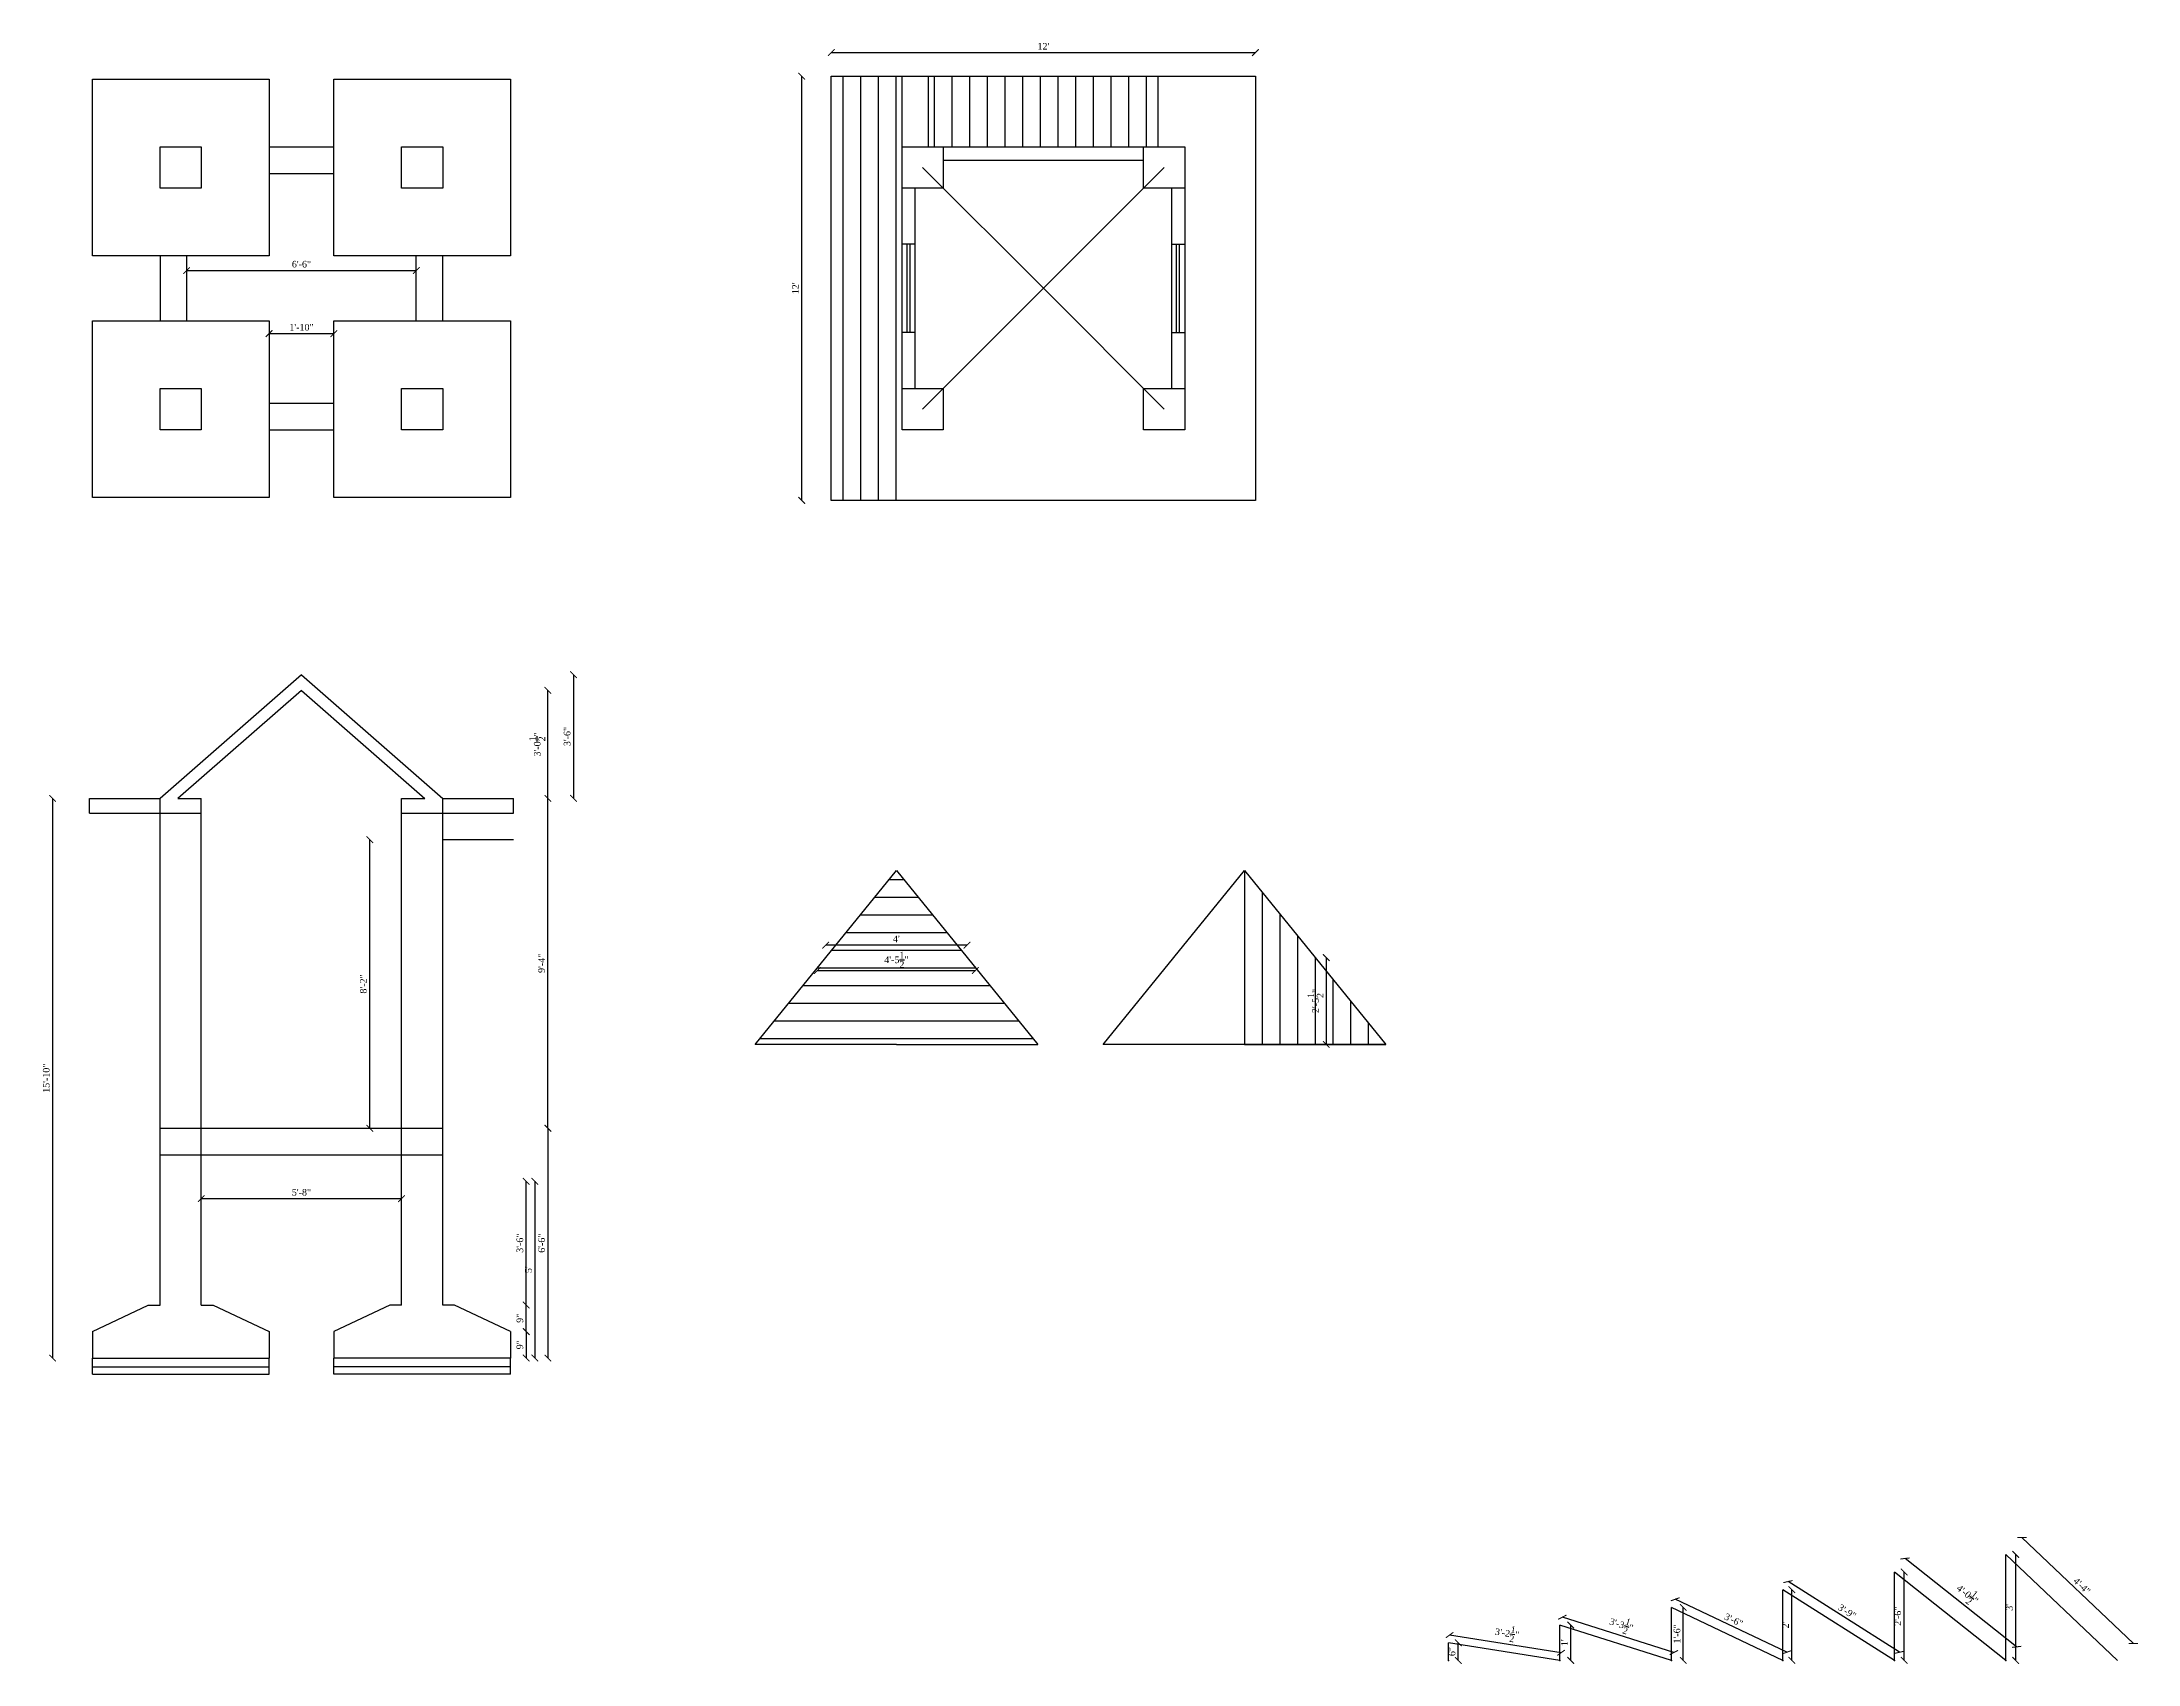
# Model space of a CAD drawing. Header units: inches. Extents: x 61049 to 63592, y -4986 to -4062.
# Drawn here: x 61049 to 61761, y -4867 to -4317 of the extents above; entities that cross this region are included whole.
import ezdxf

# ---------------------------------------------------------------- set-up
doc = ezdxf.new("R2010")
doc.units = ezdxf.units.IN
doc.header["$MEASUREMENT"] = 0
doc.layers.add('ELEVATION', color=6, linetype='Continuous', lineweight=30)
doc.styles.get("Standard").update_dxf_attribs({"font": 'times.ttf'})
doc.dimstyles.get("Standard").update_dxf_attribs({"dimtxt": 2.25, "dimasz": 2.25, "dimexe": 0.18, "dimexo": 0.0625, "dimgap": 1, "dimtad": 1, "dimdec": 1, "dimzin": 0, "dimdsep": 46, "dimlunit": 4, "dimtxsty": 'Standard', "dimblk": 'ARCHTICK', "dimcen": 0.09, "dimse1": 1, "dimse2": 1, "dimadec": 0, "dimazin": 0, "dimtfac": 1, "dimtdec": 1, "dimtofl": 0, "dimtmove": 0, "dimatfit": 3, "dimldrblk": 'ARCHTICK', "dimfxl": 1, "dimtolj": 1, "dimtzin": 0, "dimarcsym": 0})

# ---------------------------------------------------------------- blocks, each defined once
blk = doc.blocks.new('_ArchTick')
at = {"color": 0, "linetype": 'ByBlock', "const_width": 0.15}
blk.add_lwpolyline([(-0.5, -0.5), (0.5, 0.5)], dxfattribs=at)
blk = doc.blocks.new('*D652')
at = {"layer": 'Defpoints', "color": 0, "transparency": 16777216}
for p in [(61208.12, -4754.52), (61208.12, -4763.52), (61213.44, -4763.52)]:
    blk.add_point(p, dxfattribs=at)
at = {"layer": 'ELEVATION', "color": 0, "lineweight": -2, "transparency": 16777216}
blk.add_line((61213.44, -4754.52), (61213.44, -4763.52), dxfattribs=at)
at = {"layer": 'ELEVATION', "color": 0, "lineweight": -2, "transparency": 16777216, "xscale": 2.25, "yscale": 2.25, "zscale": 2.25}
for p, rotation in [((61213.44, -4754.52), 90), ((61213.44, -4763.52), 270)]:
    blk.add_blockref('_ArchTick', p, dxfattribs=dict(at, rotation=rotation))
at = {"layer": 'ELEVATION', "color": 0, "transparency": 16777216, "insert": (61211.29, -4759.02), "char_height": 2.25, "attachment_point": 5, "rotation": 90}
blk.add_mtext('\\A1;9"', dxfattribs=at)
blk = doc.blocks.new('*D653')
at = {"layer": 'Defpoints', "color": 0, "transparency": 16777216}
for p in [(61185.12, -4685.52), (61185.12, -4763.52), (61220.81, -4763.52)]:
    blk.add_point(p, dxfattribs=at)
at = {"layer": 'ELEVATION', "color": 0, "lineweight": -2, "transparency": 16777216}
blk.add_line((61220.81, -4685.52), (61220.81, -4763.52), dxfattribs=at)
at = {"layer": 'ELEVATION', "color": 0, "lineweight": -2, "transparency": 16777216, "xscale": 2.25, "yscale": 2.25, "zscale": 2.25}
for p, rotation in [((61220.81, -4685.52), 90), ((61220.81, -4763.52), 270)]:
    blk.add_blockref('_ArchTick', p, dxfattribs=dict(at, rotation=rotation))
at = {"layer": 'ELEVATION', "color": 0, "transparency": 16777216, "insert": (61218.66, -4724.52), "char_height": 2.25, "attachment_point": 5, "rotation": 90}
blk.add_mtext('\\A1;6\'-6"', dxfattribs=at)
blk = doc.blocks.new('*D654')
at = {"layer": 'Defpoints', "color": 0, "transparency": 16777216}
for p in [(61185.12, -4703.52), (61185.12, -4763.52), (61216.35, -4763.52)]:
    blk.add_point(p, dxfattribs=at)
at = {"layer": 'ELEVATION', "color": 0, "lineweight": -2, "transparency": 16777216}
blk.add_line((61216.35, -4703.52), (61216.35, -4763.52), dxfattribs=at)
at = {"layer": 'ELEVATION', "color": 0, "lineweight": -2, "transparency": 16777216, "xscale": 2.25, "yscale": 2.25, "zscale": 2.25}
for p, rotation in [((61216.35, -4703.52), 90), ((61216.35, -4763.52), 270)]:
    blk.add_blockref('_ArchTick', p, dxfattribs=dict(at, rotation=rotation))
at = {"layer": 'ELEVATION', "color": 0, "transparency": 16777216, "insert": (61214.2, -4733.52), "char_height": 2.25, "attachment_point": 5, "rotation": 90}
blk.add_mtext("\\A1;5'", dxfattribs=at)
blk = doc.blocks.new('*D655')
at = {"layer": 'Defpoints', "color": 0, "transparency": 16777216}
for p in [(61209.12, -4573.52), (61220.81, -4573.52), (61185.12, -4685.52)]:
    blk.add_point(p, dxfattribs=at)
at = {"layer": 'ELEVATION', "color": 0, "lineweight": -2, "transparency": 16777216}
blk.add_line((61220.81, -4685.52), (61220.81, -4573.52), dxfattribs=at)
at = {"layer": 'ELEVATION', "color": 0, "lineweight": -2, "transparency": 16777216, "xscale": 2.25, "yscale": 2.25, "zscale": 2.25}
for p, rotation in [((61220.81, -4573.52), 90), ((61220.81, -4685.52), 270)]:
    blk.add_blockref('_ArchTick', p, dxfattribs=dict(at, rotation=rotation))
at = {"layer": 'ELEVATION', "color": 0, "transparency": 16777216, "insert": (61218.66, -4629.52), "char_height": 2.25, "attachment_point": 5, "rotation": 90}
blk.add_mtext('\\A1;9\'-4"', dxfattribs=at)
blk = doc.blocks.new('*D656')
at = {"layer": 'Defpoints', "color": 0, "transparency": 16777216}
for p in [(61137.12, -4536.84), (61220.81, -4536.84), (61209.12, -4573.52)]:
    blk.add_point(p, dxfattribs=at)
at = {"layer": 'ELEVATION', "color": 0, "lineweight": -2, "transparency": 16777216}
blk.add_line((61220.81, -4573.52), (61220.81, -4536.84), dxfattribs=at)
at = {"layer": 'ELEVATION', "color": 0, "lineweight": -2, "transparency": 16777216, "xscale": 2.25, "yscale": 2.25, "zscale": 2.25}
for p, rotation in [((61220.81, -4536.84), 90), ((61220.81, -4573.52), 270)]:
    blk.add_blockref('_ArchTick', p, dxfattribs=dict(at, rotation=rotation))
at = {"layer": 'ELEVATION', "color": 0, "transparency": 16777216, "insert": (61217.17, -4555.18), "char_height": 2.25, "attachment_point": 5, "rotation": 90}
blk.add_mtext('\\A1;3\'-0{\\H1x;\\S1/2;}"', dxfattribs=at)
blk = doc.blocks.new('*D657')
at = {"layer": 'Defpoints', "color": 0, "transparency": 16777216}
for p in [(61189.12, -4745.52), (61213.44, -4745.52), (61208.12, -4754.52)]:
    blk.add_point(p, dxfattribs=at)
at = {"layer": 'ELEVATION', "color": 0, "lineweight": -2, "transparency": 16777216}
blk.add_line((61213.44, -4754.52), (61213.44, -4745.52), dxfattribs=at)
at = {"layer": 'ELEVATION', "color": 0, "lineweight": -2, "transparency": 16777216, "xscale": 2.25, "yscale": 2.25, "zscale": 2.25}
for p, rotation in [((61213.44, -4745.52), 90), ((61213.44, -4754.52), 270)]:
    blk.add_blockref('_ArchTick', p, dxfattribs=dict(at, rotation=rotation))
at = {"layer": 'ELEVATION', "color": 0, "transparency": 16777216, "insert": (61211.29, -4750.02), "char_height": 2.25, "attachment_point": 5, "rotation": 90}
blk.add_mtext('\\A1;9"', dxfattribs=at)
blk = doc.blocks.new('*D658')
at = {"layer": 'Defpoints', "color": 0, "transparency": 16777216}
for p in [(61185.12, -4703.52), (61213.44, -4703.52), (61189.12, -4745.52)]:
    blk.add_point(p, dxfattribs=at)
at = {"layer": 'ELEVATION', "color": 0, "lineweight": -2, "transparency": 16777216}
blk.add_line((61213.44, -4745.52), (61213.44, -4703.52), dxfattribs=at)
at = {"layer": 'ELEVATION', "color": 0, "lineweight": -2, "transparency": 16777216, "xscale": 2.25, "yscale": 2.25, "zscale": 2.25}
for p, rotation in [((61213.44, -4703.52), 90), ((61213.44, -4745.52), 270)]:
    blk.add_blockref('_ArchTick', p, dxfattribs=dict(at, rotation=rotation))
at = {"layer": 'ELEVATION', "color": 0, "transparency": 16777216, "insert": (61211.29, -4724.52), "char_height": 2.25, "attachment_point": 5, "rotation": 90}
blk.add_mtext('\\A1;3\'-6"', dxfattribs=at)
blk = doc.blocks.new('*D659')
at = {"layer": 'Defpoints', "color": 0, "transparency": 16777216}
for p in [(61103.12, -4694.52), (61171.12, -4694.52), (61171.12, -4709.4)]:
    blk.add_point(p, dxfattribs=at)
at = {"layer": 'ELEVATION', "color": 0, "lineweight": -2, "transparency": 16777216}
blk.add_line((61103.12, -4709.4), (61171.12, -4709.4), dxfattribs=at)
at = {"layer": 'ELEVATION', "color": 0, "lineweight": -2, "transparency": 16777216, "xscale": 2.25, "yscale": 2.25, "zscale": 2.25, "rotation": 180}
blk.add_blockref('_ArchTick', (61103.12, -4709.4), dxfattribs=at)
at = {"layer": 'ELEVATION', "color": 0, "lineweight": -2, "transparency": 16777216, "xscale": 2.25, "yscale": 2.25, "zscale": 2.25}
blk.add_blockref('_ArchTick', (61171.12, -4709.4), dxfattribs=at)
at = {"layer": 'ELEVATION', "color": 0, "transparency": 16777216, "insert": (61137.12, -4707.26), "char_height": 2.25, "attachment_point": 5}
blk.add_mtext('\\A1;5\'-8"', dxfattribs=at)
blk = doc.blocks.new('*D660')
at = {"layer": 'Defpoints', "color": 0, "transparency": 16777216}
for p in [(61098.12, -4389.36), (61176.12, -4389.36), (61176.12, -4394.33)]:
    blk.add_point(p, dxfattribs=at)
at = {"layer": 'ELEVATION', "color": 0, "lineweight": -2, "transparency": 16777216}
blk.add_line((61098.12, -4394.33), (61176.12, -4394.33), dxfattribs=at)
at = {"layer": 'ELEVATION', "color": 0, "lineweight": -2, "transparency": 16777216, "xscale": 2.25, "yscale": 2.25, "zscale": 2.25, "rotation": 180}
blk.add_blockref('_ArchTick', (61098.12, -4394.33), dxfattribs=at)
at = {"layer": 'ELEVATION', "color": 0, "lineweight": -2, "transparency": 16777216, "xscale": 2.25, "yscale": 2.25, "zscale": 2.25}
blk.add_blockref('_ArchTick', (61176.12, -4394.33), dxfattribs=at)
at = {"layer": 'ELEVATION', "color": 0, "transparency": 16777216, "insert": (61137.12, -4392.18), "char_height": 2.25, "attachment_point": 5}
blk.add_mtext('\\A1;6\'-6"', dxfattribs=at)
blk = doc.blocks.new('*D661')
at = {"layer": 'Defpoints', "color": 0, "transparency": 16777216}
for p in [(61126.12, -4411.36), (61148.12, -4411.36), (61148.12, -4415.73)]:
    blk.add_point(p, dxfattribs=at)
at = {"layer": 'ELEVATION', "color": 0, "lineweight": -2, "transparency": 16777216}
blk.add_line((61126.12, -4415.73), (61148.12, -4415.73), dxfattribs=at)
at = {"layer": 'ELEVATION', "color": 0, "lineweight": -2, "transparency": 16777216, "xscale": 2.25, "yscale": 2.25, "zscale": 2.25, "rotation": 180}
blk.add_blockref('_ArchTick', (61126.12, -4415.73), dxfattribs=at)
at = {"layer": 'ELEVATION', "color": 0, "lineweight": -2, "transparency": 16777216, "xscale": 2.25, "yscale": 2.25, "zscale": 2.25}
blk.add_blockref('_ArchTick', (61148.12, -4415.73), dxfattribs=at)
at = {"layer": 'ELEVATION', "color": 0, "transparency": 16777216, "insert": (61137.12, -4413.59), "char_height": 2.25, "attachment_point": 5}
blk.add_mtext('\\A1;1\'-10"', dxfattribs=at)
blk = doc.blocks.new('*D662')
at = {"layer": 'Defpoints', "color": 0, "transparency": 16777216}
for p in [(61461.03, -4320.32), (61317.03, -4328.36), (61461.03, -4328.36)]:
    blk.add_point(p, dxfattribs=at)
at = {"layer": 'ELEVATION', "color": 0, "lineweight": -2, "transparency": 16777216}
blk.add_line((61317.03, -4320.32), (61461.03, -4320.32), dxfattribs=at)
at = {"layer": 'ELEVATION', "color": 0, "lineweight": -2, "transparency": 16777216, "xscale": 2.25, "yscale": 2.25, "zscale": 2.25, "rotation": 180}
blk.add_blockref('_ArchTick', (61317.03, -4320.32), dxfattribs=at)
at = {"layer": 'ELEVATION', "color": 0, "lineweight": -2, "transparency": 16777216, "xscale": 2.25, "yscale": 2.25, "zscale": 2.25}
blk.add_blockref('_ArchTick', (61461.03, -4320.32), dxfattribs=at)
at = {"layer": 'ELEVATION', "color": 0, "transparency": 16777216, "insert": (61389.03, -4318.19), "char_height": 2.25, "attachment_point": 5}
blk.add_mtext("\\A1;12'", dxfattribs=at)
blk = doc.blocks.new('*D663')
at = {"layer": 'Defpoints', "color": 0, "transparency": 16777216}
for p in [(61306.98, -4328.36), (61317.03, -4328.36), (61317.03, -4472.36)]:
    blk.add_point(p, dxfattribs=at)
at = {"layer": 'ELEVATION', "color": 0, "lineweight": -2, "transparency": 16777216}
blk.add_line((61306.98, -4472.36), (61306.98, -4328.36), dxfattribs=at)
at = {"layer": 'ELEVATION', "color": 0, "lineweight": -2, "transparency": 16777216, "xscale": 2.25, "yscale": 2.25, "zscale": 2.25}
for p, rotation in [((61306.98, -4328.36), 90), ((61306.98, -4472.36), 270)]:
    blk.add_blockref('_ArchTick', p, dxfattribs=dict(at, rotation=rotation))
at = {"layer": 'ELEVATION', "color": 0, "transparency": 16777216, "insert": (61304.85, -4400.36), "char_height": 2.25, "attachment_point": 5, "rotation": 90}
blk.add_mtext("\\A1;12'", dxfattribs=at)
blk = doc.blocks.new('*D664')
at = {"layer": 'Defpoints', "color": 0, "transparency": 16777216}
for p in [(61137.12, -4531.52), (61171.12, -4573.52), (61229.48, -4573.52)]:
    blk.add_point(p, dxfattribs=at)
at = {"layer": 'ELEVATION', "color": 0, "lineweight": -2, "transparency": 16777216}
blk.add_line((61229.48, -4531.52), (61229.48, -4573.52), dxfattribs=at)
at = {"layer": 'ELEVATION', "color": 0, "lineweight": -2, "transparency": 16777216, "xscale": 2.25, "yscale": 2.25, "zscale": 2.25}
for p, rotation in [((61229.48, -4531.52), 90), ((61229.48, -4573.52), 270)]:
    blk.add_blockref('_ArchTick', p, dxfattribs=dict(at, rotation=rotation))
at = {"layer": 'ELEVATION', "color": 0, "transparency": 16777216, "insert": (61227.34, -4552.52), "char_height": 2.25, "attachment_point": 5, "rotation": 90}
blk.add_mtext('\\A1;3\'-6"', dxfattribs=at)
blk = doc.blocks.new('*D665')
at = {"layer": 'Defpoints', "color": 0, "transparency": 16777216}
for p in [(61089.12, -4573.52), (61052.62, -4763.52), (61089.12, -4763.52)]:
    blk.add_point(p, dxfattribs=at)
at = {"layer": 'ELEVATION', "color": 0, "lineweight": -2, "transparency": 16777216}
blk.add_line((61052.62, -4573.52), (61052.62, -4763.52), dxfattribs=at)
at = {"layer": 'ELEVATION', "color": 0, "lineweight": -2, "transparency": 16777216, "xscale": 2.25, "yscale": 2.25, "zscale": 2.25}
for p, rotation in [((61052.62, -4573.52), 90), ((61052.62, -4763.52), 270)]:
    blk.add_blockref('_ArchTick', p, dxfattribs=dict(at, rotation=rotation))
at = {"layer": 'ELEVATION', "color": 0, "transparency": 16777216, "insert": (61050.48, -4668.52), "char_height": 2.25, "attachment_point": 5, "rotation": 90}
blk.add_mtext('\\A1;15\'-10"', dxfattribs=at)
blk = doc.blocks.new('*D666')
at = {"layer": 'Defpoints', "color": 0, "transparency": 16777216}
for p in [(61312.27, -4631.05), (61365.96, -4631.05), (61365.96, -4631.96)]:
    blk.add_point(p, dxfattribs=at)
at = {"layer": 'ELEVATION', "color": 0, "lineweight": -2, "transparency": 16777216}
blk.add_line((61312.27, -4631.96), (61365.96, -4631.96), dxfattribs=at)
at = {"layer": 'ELEVATION', "color": 0, "lineweight": -2, "transparency": 16777216, "xscale": 2.25, "yscale": 2.25, "zscale": 2.25, "rotation": 180}
blk.add_blockref('_ArchTick', (61312.27, -4631.96), dxfattribs=at)
at = {"layer": 'ELEVATION', "color": 0, "lineweight": -2, "transparency": 16777216, "xscale": 2.25, "yscale": 2.25, "zscale": 2.25}
blk.add_blockref('_ArchTick', (61365.96, -4631.96), dxfattribs=at)
at = {"layer": 'ELEVATION', "color": 0, "transparency": 16777216, "insert": (61339.12, -4628.32), "char_height": 2.25, "attachment_point": 5}
blk.add_mtext('\\A1;4\'-5{\\H1x;\\S1/2;}"', dxfattribs=at)
blk = doc.blocks.new('*D667')
at = {"layer": 'Defpoints', "color": 0, "transparency": 16777216}
for p in [(61315.12, -4623.35), (61315.12, -4627.55), (61363.12, -4627.55)]:
    blk.add_point(p, dxfattribs=at)
at = {"layer": 'ELEVATION', "color": 0, "lineweight": -2, "transparency": 16777216}
blk.add_line((61363.12, -4623.35), (61315.12, -4623.35), dxfattribs=at)
at = {"layer": 'ELEVATION', "color": 0, "lineweight": -2, "transparency": 16777216, "xscale": 2.25, "yscale": 2.25, "zscale": 2.25, "rotation": 180}
blk.add_blockref('_ArchTick', (61315.12, -4623.35), dxfattribs=at)
at = {"layer": 'ELEVATION', "color": 0, "lineweight": -2, "transparency": 16777216, "xscale": 2.25, "yscale": 2.25, "zscale": 2.25}
blk.add_blockref('_ArchTick', (61363.12, -4623.35), dxfattribs=at)
at = {"layer": 'ELEVATION', "color": 0, "transparency": 16777216, "insert": (61339.12, -4621.22), "char_height": 2.25, "attachment_point": 5}
blk.add_mtext("\\A1;4'", dxfattribs=at)
blk = doc.blocks.new('*D668')
at = {"layer": 'Defpoints', "color": 0, "transparency": 16777216}
for p in [(61481.34, -4627.55), (61481.34, -4657.05), (61485.06, -4657.05)]:
    blk.add_point(p, dxfattribs=at)
at = {"layer": 'ELEVATION', "color": 0, "lineweight": -2, "transparency": 16777216}
blk.add_line((61485.06, -4627.55), (61485.06, -4657.05), dxfattribs=at)
at = {"layer": 'ELEVATION', "color": 0, "lineweight": -2, "transparency": 16777216, "xscale": 2.25, "yscale": 2.25, "zscale": 2.25}
for p, rotation in [((61485.06, -4627.55), 90), ((61485.06, -4657.05), 270)]:
    blk.add_blockref('_ArchTick', p, dxfattribs=dict(at, rotation=rotation))
at = {"layer": 'ELEVATION', "color": 0, "transparency": 16777216, "insert": (61481.42, -4642.3), "char_height": 2.25, "attachment_point": 5, "rotation": 90}
blk.add_mtext('\\A1;2\'-5{\\H1x;\\S1/2;}"', dxfattribs=at)
blk = doc.blocks.new('*D669')
at = {"layer": 'Defpoints', "color": 0, "transparency": 16777216}
for p in [(61160.31, -4587.52), (61185.12, -4587.52), (61185.12, -4685.52)]:
    blk.add_point(p, dxfattribs=at)
at = {"layer": 'ELEVATION', "color": 0, "lineweight": -2, "transparency": 16777216}
blk.add_line((61160.31, -4685.52), (61160.31, -4587.52), dxfattribs=at)
at = {"layer": 'ELEVATION', "color": 0, "lineweight": -2, "transparency": 16777216, "xscale": 2.25, "yscale": 2.25, "zscale": 2.25}
for p, rotation in [((61160.31, -4587.52), 90), ((61160.31, -4685.52), 270)]:
    blk.add_blockref('_ArchTick', p, dxfattribs=dict(at, rotation=rotation))
at = {"layer": 'ELEVATION', "color": 0, "transparency": 16777216, "insert": (61158.16, -4636.52), "char_height": 2.25, "attachment_point": 5, "rotation": 90}
blk.add_mtext('\\A1;8\'-2"', dxfattribs=at)
blk = doc.blocks.new('*D684')
at = {"layer": 'Defpoints', "color": 0, "transparency": 16777216}
for p in [(61721.27, -4824.43), (61715.82, -4830.16), (61753.68, -4866.16)]:
    blk.add_point(p, dxfattribs=at)
at = {"layer": 'ELEVATION', "color": 0, "lineweight": -2, "transparency": 16777216}
blk.add_line((61759.13, -4860.43), (61721.27, -4824.43), dxfattribs=at)
at = {"layer": 'ELEVATION', "color": 0, "lineweight": -2, "transparency": 16777216, "xscale": 2.25, "yscale": 2.25, "zscale": 2.25}
for p, rotation in [((61721.27, -4824.43), 136.4404027292404), ((61759.13, -4860.43), 316.4404027292404)]:
    blk.add_blockref('_ArchTick', p, dxfattribs=dict(at, rotation=rotation))
at = {"layer": 'ELEVATION', "color": 0, "transparency": 16777216, "insert": (61741.66, -4840.89), "char_height": 2.25, "attachment_point": 5, "rotation": 316.4404}
blk.add_mtext('\\A1;4\'-4"', dxfattribs=at)
blk = doc.blocks.new('*D685')
at = {"layer": 'Defpoints', "color": 0, "transparency": 16777216}
for p in [(61715.82, -4830.16), (61719.17, -4830.16), (61715.82, -4866.16)]:
    blk.add_point(p, dxfattribs=at)
at = {"layer": 'ELEVATION', "color": 0, "lineweight": -2, "transparency": 16777216}
blk.add_line((61719.17, -4866.16), (61719.17, -4830.16), dxfattribs=at)
at = {"layer": 'ELEVATION', "color": 0, "lineweight": -2, "transparency": 16777216, "xscale": 2.25, "yscale": 2.25, "zscale": 2.25}
for p, rotation in [((61719.17, -4830.16), 90), ((61719.17, -4866.16), 270)]:
    blk.add_blockref('_ArchTick', p, dxfattribs=dict(at, rotation=rotation))
at = {"layer": 'ELEVATION', "color": 0, "transparency": 16777216, "insert": (61717.02, -4848.16), "char_height": 2.25, "attachment_point": 5, "rotation": 90}
blk.add_mtext("\\A1;3'", dxfattribs=at)
blk = doc.blocks.new('*D686')
at = {"layer": 'Defpoints', "color": 0, "transparency": 16777216}
for p in [(61681.61, -4831.56), (61677.97, -4836.16), (61715.82, -4866.16)]:
    blk.add_point(p, dxfattribs=at)
at = {"layer": 'ELEVATION', "color": 0, "lineweight": -2, "transparency": 16777216}
blk.add_line((61719.47, -4861.56), (61681.61, -4831.56), dxfattribs=at)
at = {"layer": 'ELEVATION', "color": 0, "lineweight": -2, "transparency": 16777216, "xscale": 2.25, "yscale": 2.25, "zscale": 2.25}
for p, rotation in [((61681.61, -4831.56), 141.604835496751), ((61719.47, -4861.56), 321.604835496751)]:
    blk.add_blockref('_ArchTick', p, dxfattribs=dict(at, rotation=rotation))
at = {"layer": 'ELEVATION', "color": 0, "transparency": 16777216, "insert": (61702.8, -4843.71), "char_height": 2.25, "attachment_point": 5, "rotation": 321.60484}
blk.add_mtext('\\A1;4\'-0{\\H1x;\\S1/2;}"', dxfattribs=at)
blk = doc.blocks.new('*D687')
at = {"layer": 'Defpoints', "color": 0, "transparency": 16777216}
for p in [(61677.97, -4836.16), (61681.28, -4836.16), (61677.97, -4866.16)]:
    blk.add_point(p, dxfattribs=at)
at = {"layer": 'ELEVATION', "color": 0, "lineweight": -2, "transparency": 16777216}
blk.add_line((61681.28, -4866.16), (61681.28, -4836.16), dxfattribs=at)
at = {"layer": 'ELEVATION', "color": 0, "lineweight": -2, "transparency": 16777216, "xscale": 2.25, "yscale": 2.25, "zscale": 2.25}
for p, rotation in [((61681.28, -4836.16), 90), ((61681.28, -4866.16), 270)]:
    blk.add_blockref('_ArchTick', p, dxfattribs=dict(at, rotation=rotation))
at = {"layer": 'ELEVATION', "color": 0, "transparency": 16777216, "insert": (61679.13, -4851.16), "char_height": 2.25, "attachment_point": 5, "rotation": 90}
blk.add_mtext('\\A1;2\'-6"', dxfattribs=at)
blk = doc.blocks.new('*D688')
at = {"layer": 'Defpoints', "color": 0, "transparency": 16777216}
for p in [(61641.86, -4839.4), (61640.11, -4842.16), (61677.97, -4866.16)]:
    blk.add_point(p, dxfattribs=at)
at = {"layer": 'ELEVATION', "color": 0, "lineweight": -2, "transparency": 16777216}
blk.add_line((61679.72, -4863.4), (61641.86, -4839.4), dxfattribs=at)
at = {"layer": 'ELEVATION', "color": 0, "lineweight": -2, "transparency": 16777216, "xscale": 2.25, "yscale": 2.25, "zscale": 2.25}
for p, rotation in [((61641.86, -4839.4), 147.6268448798209), ((61679.72, -4863.4), 327.6268448798209)]:
    blk.add_blockref('_ArchTick', p, dxfattribs=dict(at, rotation=rotation))
at = {"layer": 'ELEVATION', "color": 0, "transparency": 16777216, "insert": (61661.94, -4849.59), "char_height": 2.25, "attachment_point": 5, "rotation": 327.62684}
blk.add_mtext('\\A1;3\'-9"', dxfattribs=at)
blk = doc.blocks.new('*D689')
at = {"layer": 'Defpoints', "color": 0, "transparency": 16777216}
for p in [(61640.11, -4842.16), (61643.15, -4842.16), (61640.11, -4866.16)]:
    blk.add_point(p, dxfattribs=at)
at = {"layer": 'ELEVATION', "color": 0, "lineweight": -2, "transparency": 16777216}
blk.add_line((61643.15, -4866.16), (61643.15, -4842.16), dxfattribs=at)
at = {"layer": 'ELEVATION', "color": 0, "lineweight": -2, "transparency": 16777216, "xscale": 2.25, "yscale": 2.25, "zscale": 2.25}
for p, rotation in [((61643.15, -4842.16), 90), ((61643.15, -4866.16), 270)]:
    blk.add_blockref('_ArchTick', p, dxfattribs=dict(at, rotation=rotation))
at = {"layer": 'ELEVATION', "color": 0, "transparency": 16777216, "insert": (61641.02, -4854.16), "char_height": 2.25, "attachment_point": 5, "rotation": 90}
blk.add_mtext("\\A1;2'", dxfattribs=at)
blk = doc.blocks.new('*D690')
at = {"layer": 'Defpoints', "color": 0, "transparency": 16777216}
for p in [(61603.56, -4845.4), (61602.25, -4848.16), (61640.11, -4866.16)]:
    blk.add_point(p, dxfattribs=at)
at = {"layer": 'ELEVATION', "color": 0, "lineweight": -2, "transparency": 16777216}
blk.add_line((61641.42, -4863.4), (61603.56, -4845.4), dxfattribs=at)
at = {"layer": 'ELEVATION', "color": 0, "lineweight": -2, "transparency": 16777216, "xscale": 2.25, "yscale": 2.25, "zscale": 2.25}
for p, rotation in [((61603.56, -4845.4), 154.5702348783144), ((61641.42, -4863.4), 334.5702348783144)]:
    blk.add_blockref('_ArchTick', p, dxfattribs=dict(at, rotation=rotation))
at = {"layer": 'ELEVATION', "color": 0, "transparency": 16777216, "insert": (61623.41, -4852.47), "char_height": 2.25, "attachment_point": 5, "rotation": 334.57023}
blk.add_mtext('\\A1;3\'-6"', dxfattribs=at)
blk = doc.blocks.new('*D691')
at = {"layer": 'Defpoints', "color": 0, "transparency": 16777216}
for p in [(61602.25, -4848.16), (61606.31, -4848.16), (61602.25, -4866.16)]:
    blk.add_point(p, dxfattribs=at)
at = {"layer": 'ELEVATION', "color": 0, "lineweight": -2, "transparency": 16777216}
blk.add_line((61606.31, -4866.16), (61606.31, -4848.16), dxfattribs=at)
at = {"layer": 'ELEVATION', "color": 0, "lineweight": -2, "transparency": 16777216, "xscale": 2.25, "yscale": 2.25, "zscale": 2.25}
for p, rotation in [((61606.31, -4848.16), 90), ((61606.31, -4866.16), 270)]:
    blk.add_blockref('_ArchTick', p, dxfattribs=dict(at, rotation=rotation))
at = {"layer": 'ELEVATION', "color": 0, "transparency": 16777216, "insert": (61604.16, -4857.16), "char_height": 2.25, "attachment_point": 5, "rotation": 90}
blk.add_mtext('\\A1;1\'-6"', dxfattribs=at)
blk = doc.blocks.new('*D692')
at = {"layer": 'Defpoints', "color": 0, "transparency": 16777216}
for p in [(61565.24, -4851.49), (61564.4, -4854.16), (61602.25, -4866.16)]:
    blk.add_point(p, dxfattribs=at)
at = {"layer": 'ELEVATION', "color": 0, "lineweight": -2, "transparency": 16777216}
blk.add_line((61603.1, -4863.49), (61565.24, -4851.49), dxfattribs=at)
at = {"layer": 'ELEVATION', "color": 0, "lineweight": -2, "transparency": 16777216, "xscale": 2.25, "yscale": 2.25, "zscale": 2.25}
for p, rotation in [((61565.24, -4851.49), 162.4123672567868), ((61603.1, -4863.49), 342.4123672567869)]:
    blk.add_blockref('_ArchTick', p, dxfattribs=dict(at, rotation=rotation))
at = {"layer": 'ELEVATION', "color": 0, "transparency": 16777216, "insert": (61585.27, -4854.02), "char_height": 2.25, "attachment_point": 5, "rotation": 342.41237}
blk.add_mtext('\\A1;3\'-3{\\H1x;\\S1/2;}"', dxfattribs=at)
blk = doc.blocks.new('*D693')
at = {"layer": 'Defpoints', "color": 0, "transparency": 16777216}
for p in [(61564.4, -4854.16), (61568.09, -4854.16), (61564.4, -4866.16)]:
    blk.add_point(p, dxfattribs=at)
at = {"layer": 'ELEVATION', "color": 0, "lineweight": -2, "transparency": 16777216}
blk.add_line((61568.09, -4866.16), (61568.09, -4854.16), dxfattribs=at)
at = {"layer": 'ELEVATION', "color": 0, "lineweight": -2, "transparency": 16777216, "xscale": 2.25, "yscale": 2.25, "zscale": 2.25}
for p, rotation in [((61568.09, -4854.16), 90), ((61568.09, -4866.16), 270)]:
    blk.add_blockref('_ArchTick', p, dxfattribs=dict(at, rotation=rotation))
at = {"layer": 'ELEVATION', "color": 0, "transparency": 16777216, "insert": (61565.96, -4860.16), "char_height": 2.25, "attachment_point": 5, "rotation": 90}
blk.add_mtext("\\A1;1'", dxfattribs=at)
blk = doc.blocks.new('*D694')
at = {"layer": 'Defpoints', "color": 0, "transparency": 16777216}
for p in [(61526.54, -4860.16), (61526.95, -4857.56), (61564.4, -4866.16)]:
    blk.add_point(p, dxfattribs=at)
at = {"layer": 'ELEVATION', "color": 0, "lineweight": -2, "transparency": 16777216}
blk.add_line((61564.81, -4863.56), (61526.95, -4857.56), dxfattribs=at)
at = {"layer": 'ELEVATION', "color": 0, "lineweight": -2, "transparency": 16777216, "xscale": 2.25, "yscale": 2.25, "zscale": 2.25}
for p, rotation in [((61526.95, -4857.56), 170.9940683435984), ((61564.81, -4863.56), 350.9940683435984)]:
    blk.add_blockref('_ArchTick', p, dxfattribs=dict(at, rotation=rotation))
at = {"layer": 'ELEVATION', "color": 0, "transparency": 16777216, "insert": (61546.45, -4856.96), "char_height": 2.25, "attachment_point": 5, "rotation": 350.99407}
blk.add_mtext('\\A1;3\'-2{\\H1x;\\S1/2;}"', dxfattribs=at)
blk = doc.blocks.new('*D695')
at = {"layer": 'Defpoints', "color": 0, "transparency": 16777216}
for p in [(61526.54, -4860.16), (61529.92, -4860.16), (61526.54, -4866.16)]:
    blk.add_point(p, dxfattribs=at)
at = {"layer": 'ELEVATION', "color": 0, "lineweight": -2, "transparency": 16777216}
blk.add_line((61529.92, -4866.16), (61529.92, -4860.16), dxfattribs=at)
at = {"layer": 'ELEVATION', "color": 0, "lineweight": -2, "transparency": 16777216, "xscale": 2.25, "yscale": 2.25, "zscale": 2.25}
for p, rotation in [((61529.92, -4860.16), 90), ((61529.92, -4866.16), 270)]:
    blk.add_blockref('_ArchTick', p, dxfattribs=dict(at, rotation=rotation))
at = {"layer": 'ELEVATION', "color": 0, "transparency": 16777216, "insert": (61527.77, -4863.16), "char_height": 2.25, "attachment_point": 5, "rotation": 90}
blk.add_mtext('\\A1;6"', dxfattribs=at)

msp = doc.modelspace()

# ---------------------------------------------------------------- linework, layer by layer
at = {"layer": 'ELEVATION'}
for p, q in [((61321.03, -4472.36), (61321.03, -4328.36)), ((61327.03, -4472.36), (61327.03, -4328.36)), ((61333.03, -4472.36), (61333.03, -4328.36)), ((61339.03, -4472.36), (61339.03, -4328.36)), ((61341.03, -4352.36), (61341.03, -4328.36)), ((61350.03, -4352.36), (61350.03, -4328.36)), ((61352.03, -4352.36), (61352.03, -4328.36)), ((61358.03, -4352.36), (61358.03, -4328.36)), ((61364.03, -4352.36), (61364.03, -4328.36)), ((61370.03, -4352.36), (61370.03, -4328.36)), ((61376.03, -4352.36), (61376.03, -4328.36)), ((61382.03, -4352.36), (61382.03, -4328.36)), ((61388.03, -4352.36), (61388.03, -4328.36)), ((61394.03, -4352.36), (61394.03, -4328.36)), ((61400.03, -4352.36), (61400.03, -4328.36)), ((61406.03, -4352.36), (61406.03, -4328.36)), ((61412.03, -4352.36), (61412.03, -4328.36)), ((61418.03, -4352.36), (61418.03, -4328.36)), ((61424.03, -4352.36), (61424.03, -4328.36)), ((61428.03, -4352.36), (61428.03, -4328.36)), ((61126.12, -4352.36), (61148.12, -4352.36)), ((61126.12, -4361.36), (61148.12, -4361.36)), ((61389.03, -4400.36), (61348.03, -4359.36)), ((61355.03, -4356.86), (61423.03, -4356.86)), ((61389.03, -4400.36), (61430.03, -4359.36)), ((61345.53, -4434.36), (61345.53, -4366.36)), ((61432.53, -4366.36), (61432.53, -4434.36)), ((61089.12, -4389.36), (61089.12, -4411.36)), ((61098.12, -4389.36), (61098.12, -4411.36)), ((61176.12, -4411.36), (61176.12, -4389.36)), ((61185.12, -4411.36), (61185.12, -4389.36)), ((61345.53, -4385.36), (61341.03, -4385.36)), ((61342.78, -4415.36), (61342.78, -4385.36)), ((61343.78, -4415.36), (61343.78, -4385.36)), ((61432.53, -4385.36), (61437.03, -4385.36)), ((61434.28, -4415.36), (61434.28, -4385.36)), ((61435.28, -4415.36), (61435.28, -4385.36)), ((61389.03, -4400.36), (61348.03, -4441.36)), ((61389.03, -4400.36), (61430.03, -4441.36)), ((61345.53, -4415.36), (61341.03, -4415.36)), ((61432.53, -4415.36), (61437.03, -4415.36)), ((61126.12, -4439.36), (61148.12, -4439.36)), ((61126.12, -4448.36), (61148.12, -4448.36)), ((61137.12, -4531.52), (61089.12, -4573.52)), ((61137.12, -4531.52), (61185.12, -4573.52)), ((61137.12, -4536.84), (61095.2, -4573.52)), ((61137.12, -4536.84), (61179.05, -4573.52)), ((61065.12, -4578.52), (61065.12, -4573.52)), ((61065.12, -4573.52), (61089.12, -4573.52)), ((61089.12, -4685.52), (61089.12, -4573.52)), ((61095.2, -4573.52), (61103.12, -4573.52)), ((61103.12, -4685.52), (61103.12, -4573.52)), ((61171.12, -4685.52), (61171.12, -4573.52)), ((61171.12, -4573.52), (61179.05, -4573.52)), ((61185.12, -4685.52), (61185.12, -4573.52)), ((61185.12, -4573.52), (61209.12, -4573.52)), ((61209.12, -4578.52), (61209.12, -4573.52)), ((61065.12, -4578.52), (61103.12, -4578.52)), ((61171.12, -4578.52), (61209.12, -4578.52)), ((61185.12, -4587.52), (61209.12, -4587.52)), ((61291.12, -4657.05), (61339.12, -4598.05)), ((61336.68, -4601.05), (61341.56, -4601.05)), ((61339.12, -4598.05), (61387.12, -4657.05)), ((61409.34, -4657.05), (61457.34, -4598.05)), ((61457.34, -4598.05), (61505.34, -4657.05)), ((61457.34, -4598.05), (61457.34, -4657.05)), ((61331.79, -4607.05), (61346.44, -4607.05)), ((61463.34, -4605.42), (61463.34, -4657.05)), ((61322.03, -4619.05), (61356.2, -4619.05)), ((61326.91, -4613.05), (61351.32, -4613.05)), ((61469.34, -4612.8), (61469.34, -4657.05)), ((61317.15, -4625.05), (61361.08, -4625.05)), ((61475.34, -4620.17), (61475.34, -4657.05)), ((61312.27, -4631.05), (61365.96, -4631.05)), ((61481.34, -4627.55), (61481.34, -4657.05)), ((61307.39, -4637.05), (61370.85, -4637.05)), ((61487.34, -4634.92), (61487.34, -4657.05)), ((61302.51, -4643.05), (61375.73, -4643.05)), ((61493.34, -4642.3), (61493.34, -4657.05)), ((61297.63, -4649.05), (61380.61, -4649.05)), ((61499.34, -4649.67), (61499.34, -4657.05)), ((61339.12, -4657.05), (61291.12, -4657.05)), ((61292.74, -4655.05), (61385.49, -4655.05)), ((61339.12, -4657.05), (61387.12, -4657.05)), ((61505.34, -4657.05), (61409.34, -4657.05)), ((61457.34, -4657.05), (61505.34, -4657.05)), ((61089.12, -4745.52), (61089.12, -4685.52)), ((61089.12, -4685.52), (61185.12, -4685.52)), ((61103.12, -4745.52), (61103.12, -4685.52)), ((61171.12, -4745.52), (61171.12, -4685.52)), ((61185.12, -4745.52), (61185.12, -4685.52)), ((61089.12, -4694.52), (61185.12, -4694.52)), ((61066.12, -4754.52), (61085.12, -4745.52)), ((61085.12, -4745.52), (61089.12, -4745.52)), ((61103.12, -4745.52), (61107.12, -4745.52)), ((61107.12, -4745.52), (61126.12, -4754.52)), ((61167.12, -4745.52), (61148.12, -4754.52)), ((61171.12, -4745.52), (61167.12, -4745.52)), ((61189.12, -4745.52), (61185.12, -4745.52)), ((61208.12, -4754.52), (61189.12, -4745.52)), ((61066.12, -4754.52), (61066.12, -4763.52)), ((61126.12, -4754.52), (61126.12, -4763.52)), ((61148.12, -4754.52), (61148.12, -4763.52)), ((61208.12, -4754.52), (61208.12, -4763.52)), ((61066.12, -4763.52), (61126.12, -4763.52)), ((61066.12, -4769.02), (61066.12, -4763.52)), ((61066.12, -4766.52), (61126.12, -4766.52)), ((61126.12, -4769.02), (61126.12, -4763.52)), ((61208.12, -4763.52), (61148.12, -4763.52)), ((61148.12, -4769.02), (61148.12, -4763.52)), ((61208.12, -4766.52), (61148.12, -4766.52)), ((61208.12, -4769.02), (61208.12, -4763.52)), ((61066.12, -4769.02), (61126.12, -4769.02)), ((61208.12, -4769.02), (61148.12, -4769.02)), ((61715.82, -4866.16), (61715.82, -4830.16)), ((61753.68, -4866.16), (61715.82, -4830.16)), ((61677.97, -4866.16), (61677.97, -4836.16)), ((61715.82, -4866.16), (61677.97, -4836.16)), ((61640.11, -4866.16), (61640.11, -4842.16)), ((61677.97, -4866.16), (61640.11, -4842.16)), ((61602.25, -4866.16), (61602.25, -4848.16)), ((61640.11, -4866.16), (61602.25, -4848.16)), ((61526.54, -4866.16), (61526.54, -4860.16)), ((61564.4, -4866.16), (61526.54, -4860.16)), ((61564.4, -4866.16), (61564.4, -4854.16)), ((61602.25, -4866.16), (61564.4, -4854.16))]:
    msp.add_line(p, q, dxfattribs=at)
for points in [[(61066.12, -4329.36), (61126.12, -4329.36), (61126.12, -4389.36), (61066.12, -4389.36)], [(61148.12, -4329.36), (61208.12, -4329.36), (61208.12, -4389.36), (61148.12, -4389.36)], [(61089.12, -4352.36), (61103.12, -4352.36), (61103.12, -4366.36), (61089.12, -4366.36)], [(61171.12, -4352.36), (61185.12, -4352.36), (61185.12, -4366.36), (61171.12, -4366.36)], [(61341.03, -4352.36), (61355.03, -4352.36), (61355.03, -4366.36), (61341.03, -4366.36)], [(61423.03, -4352.36), (61437.03, -4352.36), (61437.03, -4366.36), (61423.03, -4366.36)], [(61066.12, -4411.36), (61126.12, -4411.36), (61126.12, -4471.36), (61066.12, -4471.36)], [(61148.12, -4411.36), (61208.12, -4411.36), (61208.12, -4471.36), (61148.12, -4471.36)], [(61089.12, -4434.36), (61103.12, -4434.36), (61103.12, -4448.36), (61089.12, -4448.36)], [(61171.12, -4434.36), (61185.12, -4434.36), (61185.12, -4448.36), (61171.12, -4448.36)], [(61341.03, -4434.36), (61355.03, -4434.36), (61355.03, -4448.36), (61341.03, -4448.36)], [(61423.03, -4434.36), (61437.03, -4434.36), (61437.03, -4448.36), (61423.03, -4448.36)]]:
    msp.add_lwpolyline(points, close=True, dxfattribs=at)
for points in [[(61461.03, -4472.36), (61317.03, -4472.36), (61317.03, -4328.36), (61461.03, -4328.36), (61461.03, -4472.36)], [(61355.03, -4448.36), (61341.03, -4448.36), (61341.03, -4352.36), (61437.03, -4352.36), (61437.03, -4448.36), (61423.03, -4448.36)]]:
    msp.add_lwpolyline(points, dxfattribs=at)
for p in [(61526.54, -4866.16), (61564.4, -4866.16), (61602.25, -4866.16), (61640.11, -4866.16), (61677.97, -4866.16), (61715.82, -4866.16)]:
    msp.add_point(p, dxfattribs=at)

# ---------------------------------------------------------------- dimensions: what is measured, and where the dimension line sits
for base, p1, p2, picture, middle in [((61461.03, -4320.32), (61317.03, -4328.36), (61461.03, -4328.36), '*D662', (61389.03, -4318.19)), ((61176.12, -4394.33), (61098.12, -4389.36), (61176.12, -4389.36), '*D660', (61137.12, -4392.18)), ((61148.12, -4415.73), (61126.12, -4411.36), (61148.12, -4411.36), '*D661', (61137.12, -4413.59)), ((61365.96, -4631.96), (61312.27, -4631.05), (61365.96, -4631.05), '*D666', (61339.12, -4628.32)), ((61315.12, -4623.35), (61363.12, -4627.55), (61315.12, -4627.55), '*D667', (61339.12, -4621.22)), ((61171.12, -4709.4), (61103.12, -4694.52), (61171.12, -4694.52), '*D659', (61137.12, -4707.26))]:
    dim = msp.add_linear_dim(base=base, p1=p1, p2=p2, dimstyle='Standard', dxfattribs=at)
    dim.commit()
    dim.dimension.update_dxf_attribs({"geometry": picture, "text_midpoint": middle})
for base, p1, p2, picture, middle in [((61306.98, -4328.36), (61317.03, -4472.36), (61317.03, -4328.36), '*D663', (61304.85, -4400.36)), ((61229.48, -4573.52), (61137.12, -4531.52), (61171.12, -4573.52), '*D664', (61227.34, -4552.52)), ((61052.62, -4763.52), (61089.12, -4573.52), (61089.12, -4763.52), '*D665', (61050.48, -4668.52)), ((61160.31, -4587.52), (61185.12, -4685.52), (61185.12, -4587.52), '*D669', (61158.16, -4636.52)), ((61485.06, -4657.05), (61481.34, -4627.55), (61481.34, -4657.05), '*D668', (61481.42, -4642.3)), ((61220.81, -4763.52), (61185.12, -4685.52), (61185.12, -4763.52), '*D653', (61218.66, -4724.52)), ((61216.35, -4763.52), (61185.12, -4703.52), (61185.12, -4763.52), '*D654', (61214.2, -4733.52)), ((61213.44, -4763.52), (61208.12, -4754.52), (61208.12, -4763.52), '*D652', (61211.29, -4759.02)), ((61719.17, -4830.16), (61715.82, -4866.16), (61715.82, -4830.16), '*D685', (61717.02, -4848.16)), ((61681.28, -4836.16), (61677.97, -4866.16), (61677.97, -4836.16), '*D687', (61679.13, -4851.16)), ((61568.09, -4854.16), (61564.4, -4866.16), (61564.4, -4854.16), '*D693', (61565.96, -4860.16)), ((61606.31, -4848.16), (61602.25, -4866.16), (61602.25, -4848.16), '*D691', (61604.16, -4857.16)), ((61529.92, -4860.16), (61526.54, -4866.16), (61526.54, -4860.16), '*D695', (61527.77, -4863.16))]:
    dim = msp.add_linear_dim(base=base, p1=p1, p2=p2, angle=90, dimstyle='Standard', dxfattribs=at)
    dim.commit()
    dim.dimension.update_dxf_attribs({"geometry": picture, "text_midpoint": middle})
for base, p1, p2, picture, middle in [((61220.81, -4536.84), (61209.12, -4573.52), (61137.12, -4536.84), '*D656', (61217.17, -4555.18)), ((61220.81, -4573.52), (61185.12, -4685.52), (61209.12, -4573.52), '*D655', (61218.66, -4629.52)), ((61213.44, -4703.52), (61189.12, -4745.52), (61185.12, -4703.52), '*D658', (61211.29, -4724.52)), ((61213.44, -4745.52), (61208.12, -4754.52), (61189.12, -4745.52), '*D657', (61211.29, -4750.02))]:
    dim = msp.add_linear_dim(base=base, p1=p1, p2=p2, angle=90, dimstyle='Standard', override={"dimtmove": 1}, dxfattribs=at)
    dim.commit()
    dim.dimension.update_dxf_attribs({"geometry": picture, "text_midpoint": middle})
for p1, p2, distance, picture, middle in [((61753.68, -4866.16), (61715.82, -4830.16), -7.9, '*D684', (61741.66, -4840.89)), ((61715.82, -4866.16), (61677.97, -4836.16), -5.87, '*D686', (61702.8, -4843.71)), ((61677.97, -4866.16), (61640.11, -4842.16), -3.27, '*D688', (61661.94, -4849.59)), ((61640.11, -4866.16), (61602.25, -4848.16), -3.06, '*D690', (61623.41, -4852.47)), ((61640.11, -4866.16), (61640.11, -4842.16), -3.04, '*D689', (61641.02, -4854.16)), ((61602.25, -4866.16), (61564.4, -4854.16), -2.8, '*D692', (61585.27, -4854.02)), ((61564.4, -4866.16), (61526.54, -4860.16), -2.64, '*D694', (61546.45, -4856.96))]:
    dim = msp.add_aligned_dim(p1=p1, p2=p2, distance=distance, dimstyle='Standard', dxfattribs=at)
    dim.commit()
    dim.dimension.update_dxf_attribs({"geometry": picture, "text_midpoint": middle})

doc.saveas('drawing.dxf')
